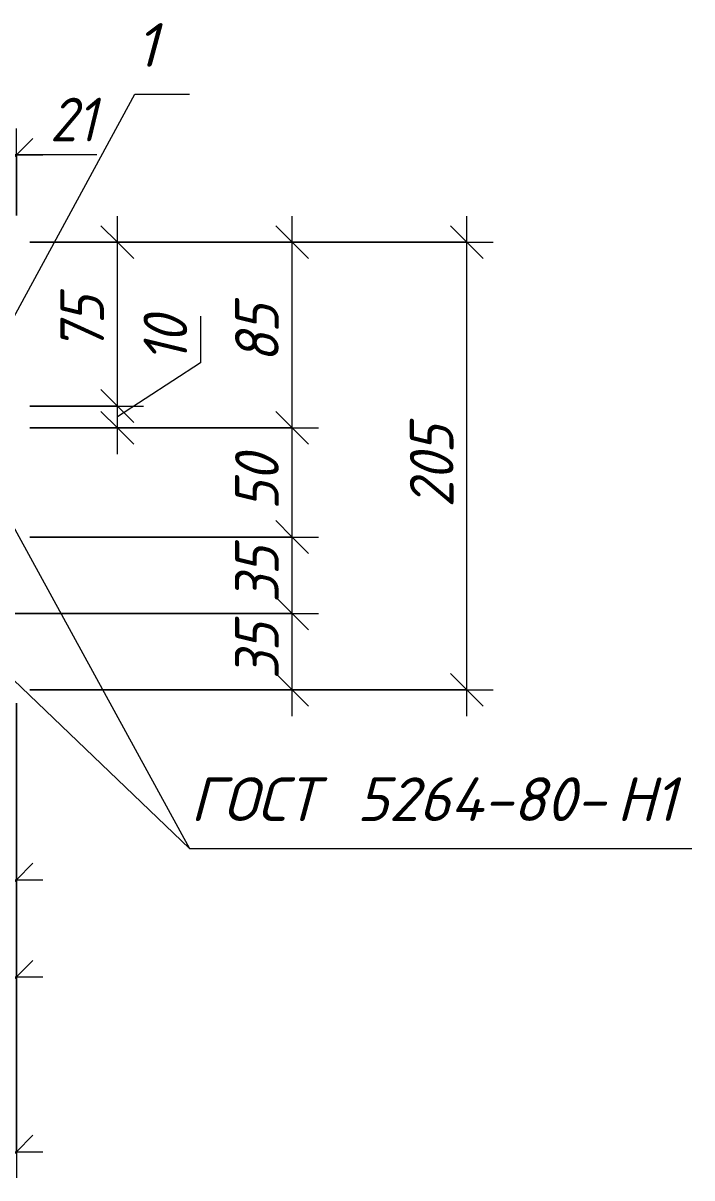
# Model space of a CAD drawing. Header units: millimetres. Extents: x 1525 to 46824, y -520 to 14115.
# Drawn here: x 32700 to 33006, y 2714 to 3243 of the extents above; entities that cross this region are included whole.
import ezdxf

# ---------------------------------------------------------------- set-up
doc = ezdxf.new("R2010")
doc.units = ezdxf.units.MM
for name, color, linetype, lineweight in [('A-ANNO-DIMS', 7, 'Continuous', 9), ('A-ANNO-DIMS-10', 7, 'Continuous', 9), ('A-ANNO-NOTE', 7, 'Continuous', 9)]:
    doc.layers.add(name, color=color, linetype=linetype, lineweight=lineweight)
doc.styles.add('ISOCPEUR_I_3', font='isocpeui.ttf', dxfattribs={"width": 0.9, "height": 20})
doc.styles.add('ISOCPEUR_I_5', font='isocpeui.ttf', dxfattribs={"height": 20})
doc.dimstyles.new('ISO-2_0_0_9К_СРЕДНИЙ_1', dxfattribs={"dimscale": 304.8, "dimtxt": 19.919624, "dimasz": 0.049213, "dimexe": 0.03937, "dimexo": 0, "dimgap": 0, "dimtad": 1, "dimdec": 0, "dimzin": 0, "dimdsep": 46, "dimtxsty": 'ISOCPEUR_I_3', "dimblk1": 'OBLIQUE', "dimblk2": 'OBLIQUE', "dimsah": 1, "dimcen": 0.09, "dimdle": 0.03937, "dimazin": 0, "dimtfac": 1, "dimtdec": 4, "dimtix": 1, "dimtmove": 0, "dimatfit": 3, "dimfxl": 1, "dimtvp": 1, "dimtolj": 1, "dimtzin": 0, "dimarcsym": 2})
doc.dimstyles.new('ISO-2_0_0_9К_СРЕДНИЙ_3', dxfattribs={"dimscale": 304.8, "dimtxt": 19.919624, "dimasz": 0.049213, "dimexe": 0.03937, "dimexo": 0, "dimgap": 0, "dimtad": 1, "dimdec": 0, "dimzin": 0, "dimdsep": 46, "dimtxsty": 'ISOCPEUR_I_3', "dimblk1": 'OBLIQUE', "dimblk2": 'OBLIQUE', "dimsah": 1, "dimcen": 0.09, "dimdle": 0.03937, "dimazin": 0, "dimtfac": 1, "dimtdec": 4, "dimtix": 1, "dimtmove": 1, "dimatfit": 3, "dimfxl": 1, "dimtvp": 1, "dimtolj": 1, "dimtzin": 0, "dimarcsym": 2})
doc.dimstyles.new('ISO-2_0_0_9К_СРЕДНИЙ_4', dxfattribs={"dimscale": 304.8, "dimtxt": 19.919624, "dimasz": 0.049213, "dimexe": 0.03937, "dimexo": 0, "dimgap": 0, "dimtad": 1, "dimdec": 0, "dimzin": 0, "dimdsep": 46, "dimtxsty": 'ISOCPEUR_I_3', "dimblk1": 'OBLIQUE', "dimblk2": 'OBLIQUE', "dimsah": 1, "dimcen": 0.09, "dimdle": 0.03937, "dimazin": 0, "dimtfac": 1, "dimtdec": 4, "dimtix": 1, "dimtmove": 2, "dimatfit": 3, "dimfxl": 1, "dimtvp": 1, "dimtolj": 1, "dimtzin": 0, "dimarcsym": 2})

# ---------------------------------------------------------------- blocks, each defined once
blk = doc.blocks.new('DIMBLOCK203-АР1_Фахверк из 2-х уголков Ф-11_1_ Ф-18_1_ Ф-20_1_ Ф-26_1_Узлы 3 эт_')
at = {"layer": 'A-ANNO-DIMS-10'}
for p, q in [((32781.25, 3108.85), (32781.25, 3087.4)), ((32781.25, 3087.4), (32743.16, 3062.64)), ((32703.04, 3067.64), (32755.16, 3067.64)), ((32743.16, 3067.64), (32703.04, 3067.64)), ((32743.16, 3045.64), (32743.16, 3067.64)), ((32703.04, 3057.64), (32755.16, 3057.64)), ((32743.16, 3057.64), (32703.04, 3057.64))]:
    blk.add_line(p, q, dxfattribs=at)
at = {"layer": 'A-ANNO-DIMS-10', "lineweight": 20}
for p, q in [((32743.16, 3067.64), (32735.66, 3075.14)), ((32743.16, 3067.64), (32750.66, 3060.14)), ((32743.16, 3057.64), (32735.66, 3065.14)), ((32743.16, 3057.64), (32750.66, 3050.14))]:
    blk.add_line(p, q, dxfattribs=at)
at = {"layer": 'A-ANNO-DIMS-10', "color": 0, "insert": (32755.12, 3087.4), "char_height": 20, "width": 25.7423, "attachment_point": 1, "rotation": 90, "line_spacing_factor": 1.149209, "style": 'ISOCPEUR_I_3'}
blk.add_mtext('10', dxfattribs=at)
blk = doc.blocks.new('_Oblique')
at = {"color": 0, "linetype": 'ByBlock', "lineweight": -2}
blk.add_line((-0.5, -0.5), (0.5, 0.5), dxfattribs=at)
blk = doc.blocks.new('DIMBLOCK204-АР1_Фахверк из 2-х уголков Ф-11_1_ Ф-18_1_ Ф-20_1_ Ф-26_1_Узлы 3 эт_')
at = {"layer": 'A-ANNO-DIMS-10'}
for p, q in [((32743.16, 3067.64), (32743.16, 3154.64)), ((32703.04, 3142.64), (32755.16, 3142.64)), ((32743.16, 3142.64), (32703.04, 3142.64)), ((32703.04, 3067.64), (32755.16, 3067.64)), ((32743.16, 3067.64), (32703.04, 3067.64))]:
    blk.add_line(p, q, dxfattribs=at)
at = {"layer": 'A-ANNO-DIMS-10', "lineweight": 20}
for p, q in [((32743.16, 3142.64), (32735.66, 3150.14)), ((32743.16, 3142.64), (32750.66, 3135.14)), ((32743.16, 3067.64), (32735.66, 3075.14)), ((32743.16, 3067.64), (32750.66, 3060.14))]:
    blk.add_line(p, q, dxfattribs=at)
at = {"layer": 'A-ANNO-DIMS-10', "color": 0, "insert": (32717.03, 3092.5), "char_height": 20, "width": 30.3391, "attachment_point": 1, "rotation": 90, "line_spacing_factor": 1.149209, "style": 'ISOCPEUR_I_3'}
blk.add_mtext('75', dxfattribs=at)
blk = doc.blocks.new('DIMBLOCK207-АР1_Фахверк из 2-х уголков Ф-11_1_ Ф-18_1_ Ф-20_1_ Ф-26_1_Узлы 3 эт_')
at = {"layer": 'A-ANNO-DIMS-10'}
for p, q in [((32675.98, 3073.69), (32675.98, 3194.67)), ((32696.98, 3154.85), (32696.98, 3194.67)), ((32675.98, 3182.67), (32708.98, 3182.67)), ((32675.98, 3182.67), (32675.98, 3073.69)), ((32712.26, 3182.67), (32686.48, 3182.67)), ((32696.98, 3182.67), (32696.98, 3154.85)), ((32733.71, 3182.67), (32712.26, 3182.67))]:
    blk.add_line(p, q, dxfattribs=at)
at = {"layer": 'A-ANNO-DIMS-10', "lineweight": 20}
for p, q in [((32675.98, 3182.67), (32683.48, 3190.17)), ((32696.98, 3182.67), (32704.48, 3190.17)), ((32675.98, 3182.67), (32668.48, 3175.17)), ((32696.98, 3182.67), (32689.48, 3175.17))]:
    blk.add_line(p, q, dxfattribs=at)
at = {"layer": 'A-ANNO-DIMS-10', "color": 0, "insert": (32712.26, 3208.8), "char_height": 20, "width": 25.7423, "attachment_point": 1, "line_spacing_factor": 1.149209, "style": 'ISOCPEUR_I_3'}
blk.add_mtext('21', dxfattribs=at)
blk = doc.blocks.new('DIMBLOCK210-АР1_Фахверк из 2-х уголков Ф-11_1_ Ф-18_1_ Ф-20_1_ Ф-26_1_Узлы 3 эт_')
at = {"layer": 'A-ANNO-DIMS-10'}
for p, q in [((32596.98, 2932.34), (32596.98, 2794.19)), ((32596.98, 2806.19), (32596.98, 2932.34)), ((32696.98, 2931.58), (32696.98, 2794.19)), ((32696.98, 2806.19), (32696.98, 2931.58)), ((32596.98, 2806.19), (32708.98, 2806.19))]:
    blk.add_line(p, q, dxfattribs=at)
at = {"layer": 'A-ANNO-DIMS-10', "lineweight": 20}
for p, q in [((32596.98, 2806.19), (32604.48, 2813.69)), ((32696.98, 2806.19), (32704.48, 2813.69)), ((32596.98, 2806.19), (32589.48, 2798.69)), ((32696.98, 2806.19), (32689.48, 2798.69))]:
    blk.add_line(p, q, dxfattribs=at)
at = {"layer": 'A-ANNO-DIMS-10', "color": 0, "insert": (32629.93, 2832.32), "char_height": 20, "width": 40.9118, "attachment_point": 1, "line_spacing_factor": 1.149209, "style": 'ISOCPEUR_I_3'}
blk.add_mtext('100', dxfattribs=at)
blk = doc.blocks.new('DIMBLOCK218-АР1_Фахверк из 2-х уголков Ф-11_1_ Ф-18_1_ Ф-20_1_ Ф-26_1_Узлы 3 эт_')
at = {"layer": 'A-ANNO-DIMS-10', "lineweight": 20}
for p, q in [((32823.16, 2972.64), (32815.66, 2980.14)), ((32823.16, 2972.64), (32830.66, 2965.14)), ((32823.16, 2937.64), (32815.66, 2945.14)), ((32823.16, 2937.64), (32830.66, 2930.14))]:
    blk.add_line(p, q, dxfattribs=at)
at = {"layer": 'A-ANNO-DIMS-10'}
for p, q in [((32665.29, 2972.64), (32835.16, 2972.64)), ((32823.16, 2972.64), (32665.29, 2972.64)), ((32823.16, 2925.64), (32823.16, 2972.64)), ((32703.04, 2937.64), (32835.16, 2937.64)), ((32823.16, 2937.64), (32703.04, 2937.64))]:
    blk.add_line(p, q, dxfattribs=at)
at = {"layer": 'A-ANNO-DIMS-10', "color": 0, "insert": (32797.03, 2942.5), "char_height": 20, "width": 30.3391, "attachment_point": 1, "rotation": 90, "line_spacing_factor": 1.149209, "style": 'ISOCPEUR_I_3'}
blk.add_mtext('35', dxfattribs=at)
blk = doc.blocks.new('DIMBLOCK219-АР1_Фахверк из 2-х уголков Ф-11_1_ Ф-18_1_ Ф-20_1_ Ф-26_1_Узлы 3 эт_')
at = {"layer": 'A-ANNO-DIMS-10', "lineweight": 20}
for p, q in [((32823.16, 3007.64), (32815.66, 3015.14)), ((32823.16, 3007.64), (32830.66, 3000.14)), ((32823.16, 2972.64), (32815.66, 2980.14)), ((32823.16, 2972.64), (32830.66, 2965.14))]:
    blk.add_line(p, q, dxfattribs=at)
at = {"layer": 'A-ANNO-DIMS-10'}
for p, q in [((32703.04, 3007.64), (32835.16, 3007.64)), ((32823.16, 3007.64), (32703.04, 3007.64)), ((32823.16, 2972.64), (32823.16, 3007.64)), ((32665.29, 2972.64), (32835.16, 2972.64)), ((32823.16, 2972.64), (32665.29, 2972.64))]:
    blk.add_line(p, q, dxfattribs=at)
at = {"layer": 'A-ANNO-DIMS-10', "color": 0, "insert": (32797.03, 2977.5), "char_height": 20, "width": 30.3391, "attachment_point": 1, "rotation": 90, "line_spacing_factor": 1.149209, "style": 'ISOCPEUR_I_3'}
blk.add_mtext('35', dxfattribs=at)
blk = doc.blocks.new('DIMBLOCK220-АР1_Фахверк из 2-х уголков Ф-11_1_ Ф-18_1_ Ф-20_1_ Ф-26_1_Узлы 3 эт_')
at = {"layer": 'A-ANNO-DIMS-10', "lineweight": 20}
for p, q in [((32823.16, 3057.64), (32815.66, 3065.14)), ((32823.16, 3057.64), (32830.66, 3050.14)), ((32823.16, 3007.64), (32815.66, 3015.14)), ((32823.16, 3007.64), (32830.66, 3000.14))]:
    blk.add_line(p, q, dxfattribs=at)
at = {"layer": 'A-ANNO-DIMS-10'}
for p, q in [((32703.04, 3057.64), (32835.16, 3057.64)), ((32823.16, 3057.64), (32703.04, 3057.64)), ((32823.16, 3007.64), (32823.16, 3057.64)), ((32703.04, 3007.64), (32835.16, 3007.64)), ((32823.16, 3007.64), (32703.04, 3007.64))]:
    blk.add_line(p, q, dxfattribs=at)
at = {"layer": 'A-ANNO-DIMS-10', "color": 0, "insert": (32797.03, 3020), "char_height": 20, "width": 30.3391, "attachment_point": 1, "rotation": 90, "line_spacing_factor": 1.149209, "style": 'ISOCPEUR_I_3'}
blk.add_mtext('50', dxfattribs=at)
blk = doc.blocks.new('DIMBLOCK221-АР1_Фахверк из 2-х уголков Ф-11_1_ Ф-18_1_ Ф-20_1_ Ф-26_1_Узлы 3 эт_')
at = {"layer": 'A-ANNO-DIMS-10'}
for p, q in [((32823.16, 3057.64), (32823.16, 3154.64)), ((32703.04, 3142.64), (32835.16, 3142.64)), ((32823.16, 3142.64), (32703.04, 3142.64)), ((32703.04, 3057.64), (32835.16, 3057.64)), ((32823.16, 3057.64), (32703.04, 3057.64))]:
    blk.add_line(p, q, dxfattribs=at)
at = {"layer": 'A-ANNO-DIMS-10', "lineweight": 20}
for p, q in [((32823.16, 3142.64), (32815.66, 3150.14)), ((32823.16, 3142.64), (32830.66, 3135.14)), ((32823.16, 3057.64), (32815.66, 3065.14)), ((32823.16, 3057.64), (32830.66, 3050.14))]:
    blk.add_line(p, q, dxfattribs=at)
at = {"layer": 'A-ANNO-DIMS-10', "color": 0, "insert": (32797.03, 3087.5), "char_height": 20, "width": 30.3391, "attachment_point": 1, "rotation": 90, "line_spacing_factor": 1.149209, "style": 'ISOCPEUR_I_3'}
blk.add_mtext('85', dxfattribs=at)
blk = doc.blocks.new('DIMBLOCK222-АР1_Фахверк из 2-х уголков Ф-11_1_ Ф-18_1_ Ф-20_1_ Ф-26_1_Узлы 3 эт_')
at = {"layer": 'A-ANNO-DIMS-10'}
for p, q in [((32903.16, 2925.64), (32903.16, 3154.64)), ((32703.04, 3142.64), (32915.16, 3142.64)), ((32903.16, 3142.64), (32703.04, 3142.64)), ((32703.04, 2937.64), (32915.16, 2937.64)), ((32903.16, 2937.64), (32703.04, 2937.64))]:
    blk.add_line(p, q, dxfattribs=at)
at = {"layer": 'A-ANNO-DIMS-10', "lineweight": 20}
for p, q in [((32903.16, 3142.64), (32895.66, 3150.14)), ((32903.16, 3142.64), (32910.66, 3135.14)), ((32903.16, 2937.64), (32895.66, 2945.14)), ((32903.16, 2937.64), (32910.66, 2930.14))]:
    blk.add_line(p, q, dxfattribs=at)
at = {"layer": 'A-ANNO-DIMS-10', "color": 0, "insert": (32877.03, 3021.17), "char_height": 20, "width": 45.5087, "attachment_point": 1, "rotation": 90, "line_spacing_factor": 1.149209, "style": 'ISOCPEUR_I_3'}
blk.add_mtext('205', dxfattribs=at)
blk = doc.blocks.new('_AT__Текстовая выноска1 - _AT__Текстовая выноска-30601245-АР1_Фахверк из 2-х уголков Ф-11_1_ Ф-18_1_ Ф-20_1_ Ф-26_1_Узлы 3 эт_')
at = {"layer": 'A-ANNO-NOTE'}
blk.add_line((0, 0), (2.5, 0), dxfattribs=at)
blk = doc.blocks.new('_AT__Текстовая выноска 2_0 - _AT__Текстовая выноска 2_0-30620701-АР1_Фахверк из 2-х уголков Ф-11_1_ Ф-18_1_ Ф-20_1_ Ф-26_1_Узлы 3 эт_')
at = {"layer": 'A-ANNO-NOTE'}
blk.add_line((0, 0), (23, 0), dxfattribs=at)
blk = doc.blocks.new('DIMBLOCK224-АР1_Фахверк из 2-х уголков Ф-11_1_ Ф-18_1_ Ф-20_1_ Ф-26_1_Узлы 3 эт_')
at = {"layer": 'A-ANNO-DIMS-10'}
for p, q in [((32636.98, 2933.94), (32636.98, 2838.73)), ((32636.98, 2850.73), (32636.98, 2933.94)), ((32696.98, 2931.58), (32696.98, 2838.73)), ((32696.98, 2850.73), (32696.98, 2931.58)), ((32636.98, 2850.73), (32708.98, 2850.73))]:
    blk.add_line(p, q, dxfattribs=at)
at = {"layer": 'A-ANNO-DIMS-10', "lineweight": 20}
for p, q in [((32636.98, 2850.73), (32644.48, 2858.23)), ((32696.98, 2850.73), (32704.48, 2858.23)), ((32636.98, 2850.73), (32629.48, 2843.23)), ((32696.98, 2850.73), (32689.48, 2843.23))]:
    blk.add_line(p, q, dxfattribs=at)
at = {"layer": 'A-ANNO-DIMS-10', "color": 0, "insert": (32644.58, 2876.86), "char_height": 20, "width": 30.3391, "attachment_point": 1, "line_spacing_factor": 1.149209, "style": 'ISOCPEUR_I_3'}
blk.add_mtext('60', dxfattribs=at)
blk = doc.blocks.new('DIMBLOCK225-АР1_Фахверк из 2-х уголков Ф-11_1_ Ф-18_1_ Ф-20_1_ Ф-26_1_Узлы 3 эт_')
at = {"layer": 'A-ANNO-DIMS-10'}
for p, q in [((32484.98, 3055.42), (32484.98, 2714.19)), ((32484.98, 2726.19), (32484.98, 3055.42)), ((32696.98, 2926.94), (32696.98, 2714.19)), ((32696.98, 2726.19), (32696.98, 2926.94)), ((32472.98, 2726.19), (32708.98, 2726.19))]:
    blk.add_line(p, q, dxfattribs=at)
at = {"layer": 'A-ANNO-DIMS-10', "lineweight": 20}
for p, q in [((32484.98, 2726.19), (32492.48, 2733.69)), ((32696.98, 2726.19), (32704.48, 2733.69)), ((32484.98, 2726.19), (32477.48, 2718.69)), ((32696.98, 2726.19), (32689.48, 2718.69))]:
    blk.add_line(p, q, dxfattribs=at)
at = {"layer": 'A-ANNO-DIMS-10', "color": 0, "insert": (32573.93, 2752.32), "char_height": 20, "width": 40.9118, "attachment_point": 1, "line_spacing_factor": 1.149209, "style": 'ISOCPEUR_I_3'}
blk.add_mtext('212', dxfattribs=at)

msp = doc.modelspace()

# ---------------------------------------------------------------- linework, layer by layer
at = {"layer": 'A-ANNO-NOTE'}
for p, q in [((32693.8081, 3104.66919), (32751.15393, 3210.44421)), ((32554.16298, 3077.68348), (32776.15393, 2865.08299)), ((32658.47815, 3080.03107), (32776.15393, 2865.08299))]:
    msp.add_line(p, q, dxfattribs=at)

# ---------------------------------------------------------------- block references
at = {"layer": 'A-ANNO-NOTE', "xscale": 10, "yscale": 10, "zscale": 10}
for name, p in [('_AT__Текстовая выноска1 - _AT__Текстовая выноска-30601245-АР1_Фахверк из 2-х уголков Ф-11_1_ Ф-18_1_ Ф-20_1_ Ф-26_1_Узлы 3 эт_', (32751.15393, 3210.44421)), ('_AT__Текстовая выноска 2_0 - _AT__Текстовая выноска 2_0-30620701-АР1_Фахверк из 2-х уголков Ф-11_1_ Ф-18_1_ Ф-20_1_ Ф-26_1_Узлы 3 эт_', (32776.15393, 2865.08299))]:
    msp.add_blockref(name, p, dxfattribs=at)

# ---------------------------------------------------------------- texts
at = {"layer": 'A-ANNO-NOTE', "char_height": 20, "attachment_point": 1, "style": 'ISOCPEUR_I_5'}
for s, insert, width in [('\\fISOCPEUR|b0|i1|c204|p34|;1', (32751.56411, 3242.97102), 12.827), ('ГОСТ', (32776.56411, 2897.6098), 76.962), (' 5264-80-', (32840.06411, 2897.6098), 159.5358125), ('\\fISOCPEUR|b0|i1|c204|p34|;Н', (32971.69432, 2897.6098), 20.843875), ('\\fISOCPEUR|b0|i1|c204|p34|;1', (32988.89224, 2897.6098), 12.827)]:
    msp.add_mtext(s, dxfattribs=dict(at, insert=insert, width=width))

# ---------------------------------------------------------------- dimensions: what is measured, and where the dimension line sits
at = {"layer": 'A-ANNO-DIMS'}
for base, p1, p2, dimstyle, override, picture, middle in [((32696.98096, 3182.67266), (32675.98096, 3073.69345), (32696.98096, 3154.85116), 'ISO-2_0_0_9К_СРЕДНИЙ_3', {"dimpost": '<>', "dimfxl": 83.830625}, 'DIMBLOCK207-АР1_Фахверк из 2-х уголков Ф-11_1_ Ф-18_1_ Ф-20_1_ Ф-26_1_Узлы 3 эт_', (32725.12795, 3195.46844)), ((32696.98096, 2850.72922), (32636.98096, 2933.94094), (32696.98096, 2931.57921), 'ISO-2_0_0_9К_СРЕДНИЙ_4', {"dimpost": '<>', "dimfxl": 60.046463}, 'DIMBLOCK224-АР1_Фахверк из 2-х уголков Ф-11_1_ Ф-18_1_ Ф-20_1_ Ф-26_1_Узлы 3 эт_', (32659.75175, 2863.525))]:
    dim = msp.add_linear_dim(base=base, p1=p1, p2=p2, dimstyle=dimstyle, override=override, dxfattribs=at)
    dim.commit()
    dim.dimension.update_dxf_attribs({"geometry": picture, "text_midpoint": middle, "dimtype": 160})
for base, p1, p2, override, picture, middle in [((32743.16006, 3142.63633), (32703.03808, 3067.63633), (32703.03808, 3142.63633), {"dimpost": '<>', "dimfxl": 75}, 'DIMBLOCK204-АР1_Фахверк из 2-х уголков Ф-11_1_ Ф-18_1_ Ф-20_1_ Ф-26_1_Узлы 3 эт_', (32733.03127, 3105.13633)), ((32823.16006, 3142.63633), (32703.03808, 3057.63633), (32703.03808, 3142.63633), {"dimpost": '<>', "dimfxl": 85}, 'DIMBLOCK221-АР1_Фахверк из 2-х уголков Ф-11_1_ Ф-18_1_ Ф-20_1_ Ф-26_1_Узлы 3 эт_', (32813.16006, 3100.13633)), ((32903.16006, 3142.63633), (32703.03808, 2937.63633), (32703.03808, 3142.63633), {"dimpost": '<>', "dimfxl": 205}, 'DIMBLOCK222-АР1_Фахверк из 2-х уголков Ф-11_1_ Ф-18_1_ Ф-20_1_ Ф-26_1_Узлы 3 эт_', (32893.16006, 3040.13633)), ((32823.16006, 3057.63633), (32703.03808, 3007.63633), (32703.03808, 3057.63633), {"dimpost": '<>', "dimfxl": 50}, 'DIMBLOCK220-АР1_Фахверк из 2-х уголков Ф-11_1_ Ф-18_1_ Ф-20_1_ Ф-26_1_Узлы 3 эт_', (32813.16006, 3032.63633)), ((32823.16006, 3007.63633), (32665.29178, 2972.63633), (32703.03808, 3007.63633), {"dimpost": '<>', "dimfxl": 51.476043}, 'DIMBLOCK219-АР1_Фахверк из 2-х уголков Ф-11_1_ Ф-18_1_ Ф-20_1_ Ф-26_1_Узлы 3 эт_', (32813.16006, 2990.13633)), ((32823.16006, 2972.63633), (32703.03808, 2937.63633), (32665.29178, 2972.63633), {"dimpost": '<>', "dimfxl": 51.476043}, 'DIMBLOCK218-АР1_Фахверк из 2-х уголков Ф-11_1_ Ф-18_1_ Ф-20_1_ Ф-26_1_Узлы 3 эт_', (32813.16006, 2955.13633))]:
    dim = msp.add_linear_dim(base=base, p1=p1, p2=p2, angle=90, dimstyle='ISO-2_0_0_9К_СРЕДНИЙ_1', override=override, dxfattribs=at)
    dim.commit()
    dim.dimension.update_dxf_attribs({"geometry": picture, "text_midpoint": middle})
dim = msp.add_linear_dim(base=(32743.16006, 3067.63633), p1=(32703.03808, 3057.63633), p2=(32703.03808, 3067.63633), angle=90, dimstyle='ISO-2_0_0_9К_СРЕДНИЙ_3', override={"dimpost": '<>', "dimfxl": 10}, dxfattribs=at)
dim.commit()
dim.dimension.update_dxf_attribs({"geometry": 'DIMBLOCK203-АР1_Фахверк из 2-х уголков Ф-11_1_ Ф-18_1_ Ф-20_1_ Ф-26_1_Узлы 3 эт_', "text_midpoint": (32768.44968, 3100.26893), "dimtype": 160, "text_rotation": 90})
for base, p1, p2, override, picture, middle in [((32696.98096, 2726.18723), (32484.98096, 3055.4215), (32696.98096, 2926.94094), {"dimpost": '<>', "dimfxl": 247.893637}, 'DIMBLOCK225-АР1_Фахверк из 2-х уголков Ф-11_1_ Ф-18_1_ Ф-20_1_ Ф-26_1_Узлы 3 эт_', (32590.98096, 2736.18723)), ((32696.98096, 2806.18723), (32596.98096, 2932.3378), (32696.98096, 2931.57921), {"dimpost": '<>', "dimfxl": 100.002877}, 'DIMBLOCK210-АР1_Фахверк из 2-х уголков Ф-11_1_ Ф-18_1_ Ф-20_1_ Ф-26_1_Узлы 3 эт_', (32646.98096, 2816.18723))]:
    dim = msp.add_linear_dim(base=base, p1=p1, p2=p2, dimstyle='ISO-2_0_0_9К_СРЕДНИЙ_1', override=override, dxfattribs=at)
    dim.commit()
    dim.dimension.update_dxf_attribs({"geometry": picture, "text_midpoint": middle})

doc.saveas('drawing.dxf')
